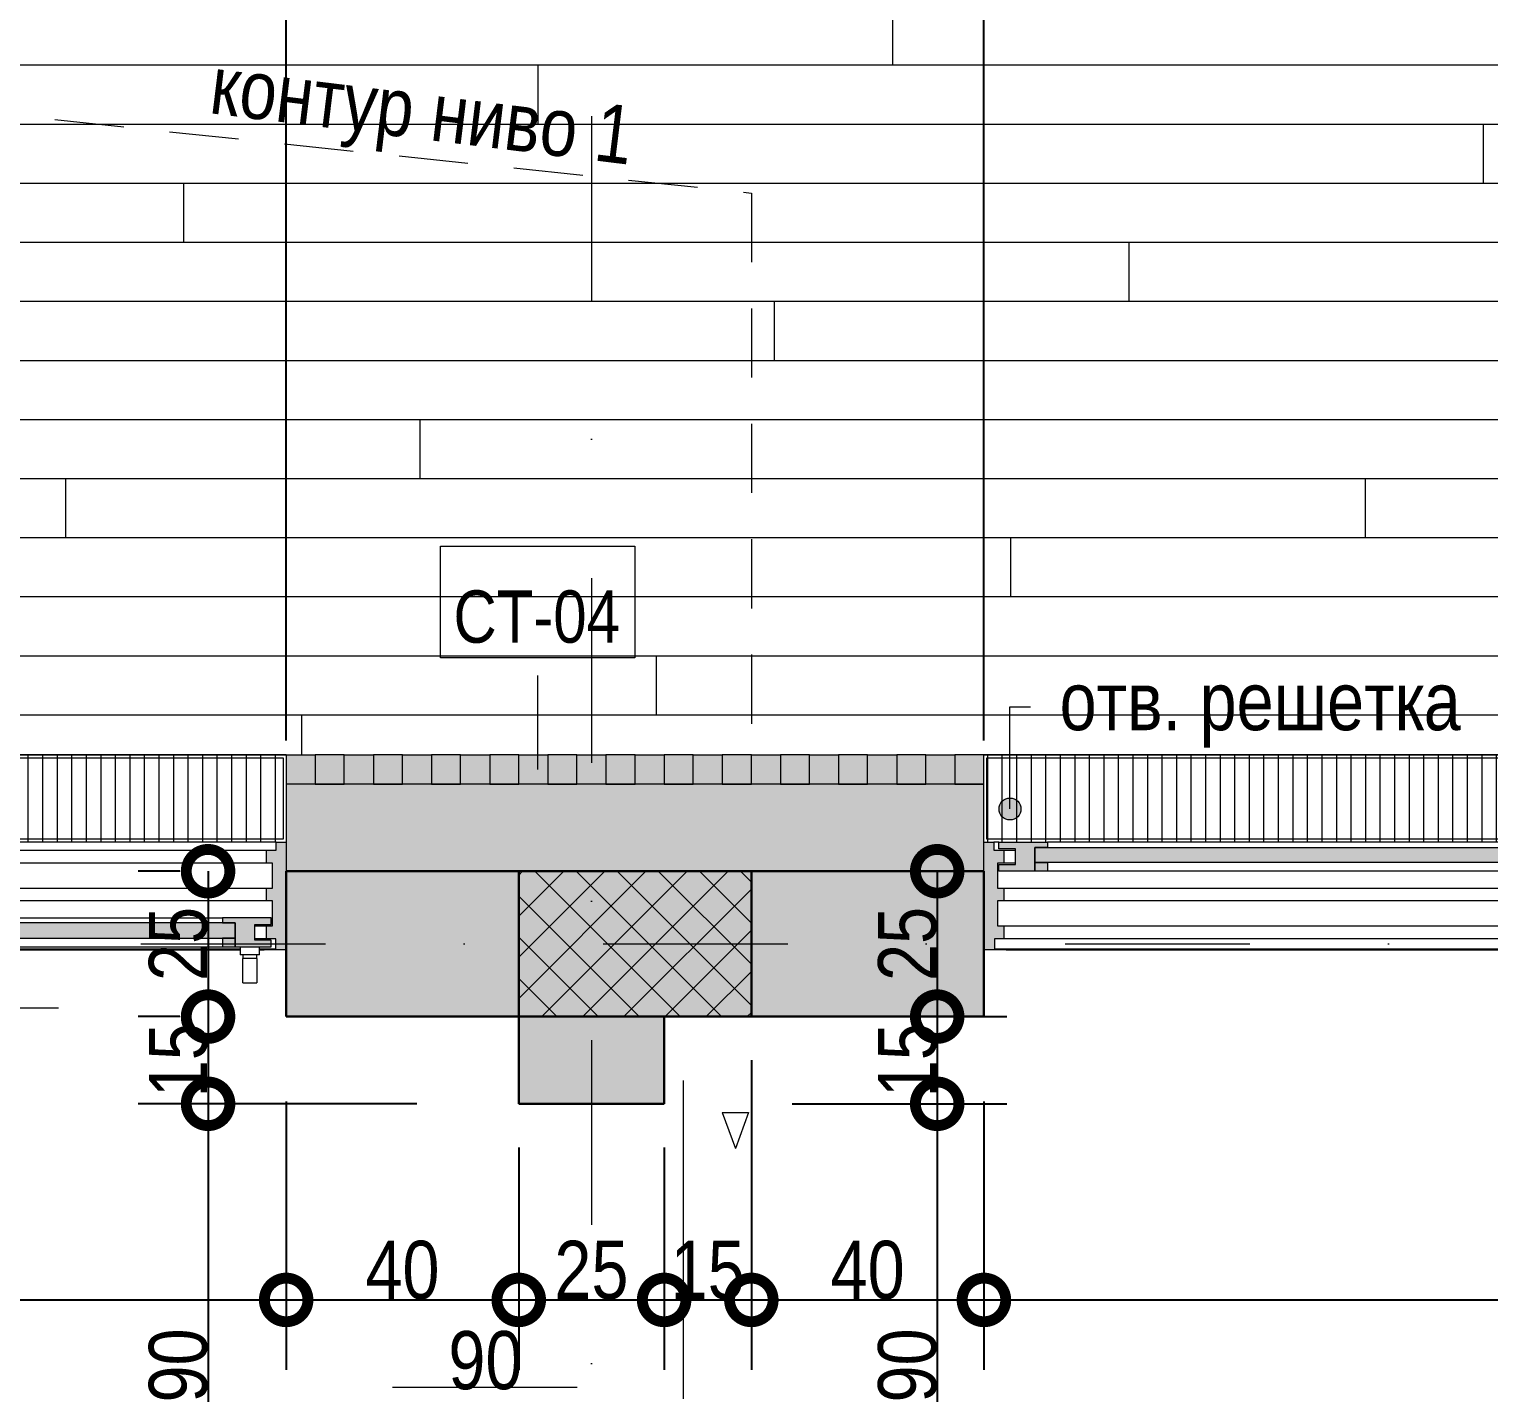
# Model space of a CAD drawing. Header units: centimetres. Extents: x 0 to 25250, y 0 to 2250.
# Drawn here: x 1449.8 to 1700.8, y 1359.7 to 1593.7 of the extents above; entities that cross this region are included whole.
import ezdxf

# ---------------------------------------------------------------- set-up
doc = ezdxf.new("R2010")
doc.units = ezdxf.units.CM
for name, pattern in [('17-View-1$0$Dash', [31.75, 15.875, -15.875]), ('17-View-1$0$Dash dot', [79.375, 31.75, -23.8125, 0, -23.8125]), ('17-View-1$0$Overhead', [19.84375, 11.90625, -7.9375])]:
    doc.linetypes.add(name, pattern=pattern)
for name, color, linetype, lineweight in [('A-ANNO-DIMS', 7, 'Continuous', 9), ('A-ANNO-NOTE', 7, 'Continuous', 9), ('A-DOOR', 7, 'Continuous', 9), ('A-DOOR-OPNG', 7, 'Continuous', 15), ('A-FLOR', 7, 'Continuous', 9), ('A-FLOR-OVHD', 7, '17-View-1$0$Overhead', 9), ('A-FLOR-PATT', 7, 'Continuous', 9), ('A-GLAZ', 7, 'Continuous', 5), ('A-GLAZ-CWMG', 7, 'Continuous', 9), ('A-GLAZ-HDLN', 7, '17-View-1$0$Dash', 5), ('A-WALL', 7, 'Continuous', 9), ('A-WALL-IDEN', 7, 'Continuous', 9), ('A-WALL-PATT', 7, 'Continuous', 9), ('G-ANNO-TEXT', 7, 'Continuous', 9), ('P-PIPE', 7, 'Continuous', 9), ('S-COLS', 7, 'Continuous', 9), ('S-GRID', 7, 'Continuous', 9)]:
    doc.layers.add(name, color=color, linetype=linetype, lineweight=lineweight)
doc.styles.add('17-View-1$0$Arial Narrow_1', font='ARIALN.TTF', dxfattribs={"height": 10})
doc.styles.add('17-View-1$0$Arial Narrow_3', font='ARIALN.TTF', dxfattribs={"height": 10})
doc.styles.add('17-View-1$0$Arial Narrow_5', font='ARIALN.TTF', dxfattribs={"height": 9})
doc.dimstyles.new('17-View-1$0$TEC_DIM', dxfattribs={"dimscale": 30.48, "dimtxt": 10.23431, "dimasz": 0.492126, "dimexe": 0.393701, "dimexo": 0.246063, "dimgap": 0, "dimtad": 1, "dimdec": 0, "dimzin": 0, "dimdsep": 46, "dimtxsty": '17-View-1$0$Arial Narrow_3', "dimblk1": '17-View-1$0$_DotSmall', "dimblk2": '17-View-1$0$_DotSmall', "dimsah": 1, "dimcen": 0.09, "dimazin": 0, "dimtfac": 1, "dimtdec": 4, "dimtix": 1, "dimtmove": 0, "dimatfit": 3, "dimfxl": 1, "dimtvp": 1, "dimtolj": 1, "dimtzin": 0, "dimarcsym": 2})

# ---------------------------------------------------------------- blocks, each defined once
blk = doc.blocks.new('TU SF 1 - Schiebetüre Aufgesetzt - ML - 885 x 2135-2435081-НИВО 0')
at = {"layer": 'A-DOOR-OPNG'}
for p, q in [((-43.5, 27.01), (-37.32, 24.76)), ((-43.5, 22.51), (-43.5, 27.01)), ((-43.5, 22.51), (-37.32, 24.76)), ((-49, 15.76), (49, 15.76))]:
    blk.add_line(p, q, dxfattribs=at)
blk = doc.blocks.new('SLIDING - TRIPLE - SL_SL_SL - 300x252-2510870-НИВО 0')
at = {"layer": 'A-GLAZ', "true_color": 0xc0c0c0}
h = blk.add_hatch(color=9, dxfattribs=at)
h.paths.add_polyline_path([(-146.2, 8.5), (-150, 8.5), (-150, -10), (-148.3, -10), (-148.3, -8.6), (-146.6, -8.6), (-146.6, -6.4), (-147.65, -6.4), (-147.65, -2.1), (-146.6, -2.1), (-146.6, 0.1), (-147.65, 0.1), (-147.65, 4.4), (-146.6, 4.4), (-146.6, 6.6), (-148.2, 6.6), (-148.2, 8.34), (-146.2, 8.34)])
h.paths.add_polyline_path([(150, 8.5), (146.2, 8.5), (146.2, 8.34), (148.2, 8.34), (148.2, 6.6), (146.6, 6.6), (146.6, 4.4), (147.65, 4.4), (147.65, 0.1), (146.6, 0.1), (146.6, -2.1), (147.65, -2.1), (147.65, -6.4), (146.6, -6.4), (146.6, -8.6), (148.3, -8.6), (148.3, -10), (150, -10), (150, -5)])
h = blk.add_hatch(color=9, dxfattribs=at)
h.paths.add_polyline_path([(147.45, -5), (141.25, -5), (141.25, -9.1), (139.05, -9.1), (139.05, -10), (147.45, -10), (147.45, -8.86), (144.6, -8.86), (144.6, -6.14), (147.45, -6.14)])
h.paths.add_polyline_path([(50.42, -5), (44.22, -5), (44.22, -6.14), (47.07, -6.14), (47.07, -8.86), (44.22, -8.86), (44.22, -10), (52.62, -10), (52.62, -9.1), (50.42, -9.1), (50.42, -6.92)])
h = blk.add_hatch(color=9, dxfattribs=at)
h.paths.add_polyline_path([(139.05, -5), (139.05, -6.5), (141.25, -6.5), (141.25, -5)])
h.paths.add_polyline_path([(52.62, -5), (50.42, -5), (50.42, -6.5), (52.62, -6.5)])
blk.add_hatch(color=9, dxfattribs=at).paths.add_polyline_path([(138.05, -6.5), (50.42, -6.5), (50.42, -9.1), (141.25, -9.1), (141.25, -6.5)])
at = {"layer": 'A-GLAZ'}
for p, q in [((146.2, 8.5), (-142.08, 8.5)), ((146.2, 8.34), (-142.08, 8.34)), ((146.2, 8.5), (150, 8.5)), ((146.2, 8.34), (146.2, 8.5)), ((148.2, 8.34), (146.2, 8.34)), ((148.2, 6.6), (148.2, 8.34)), ((-43.19, 6.6), (146.6, 6.6)), ((146.6, 6.6), (148.2, 6.6)), ((146.6, 4.4), (146.6, 6.6)), ((146.6, 4.4), (-43.19, 4.4)), ((147.65, 4.4), (146.6, 4.4)), ((147.65, 0.1), (147.65, 4.4)), ((52.65, 0.1), (146.6, 0.1)), ((146.6, 0.1), (147.65, 0.1)), ((146.6, -2.1), (146.6, 0.1)), ((146.6, -2.1), (52.65, -2.1)), ((147.65, -2.1), (146.6, -2.1)), ((147.65, -6.4), (147.65, -2.1)), ((52.62, -5), (139.05, -5)), ((139.05, -5), (141.25, -5)), ((139.05, -6.5), (139.05, -5)), ((141.25, -5), (141.25, -6.5)), ((141.25, -5), (147.45, -5)), ((141.25, -9.1), (141.25, -5)), ((147.45, -5), (147.45, -6.14)), ((50.42, -6.5), (141.25, -6.5)), ((141.25, -6.5), (139.05, -6.5)), ((141.25, -6.5), (141.25, -9.1)), ((144.6, -6.14), (144.6, -8.86)), ((147.45, -6.14), (144.6, -6.14)), ((144.6, -6.4), (146.6, -6.4)), ((146.6, -6.4), (147.65, -6.4)), ((146.6, -8.6), (146.6, -6.4)), ((141.25, -9.1), (50.42, -9.1)), ((52.62, -10), (139.05, -10)), ((139.05, -9.1), (141.25, -9.1)), ((139.05, -10), (139.05, -9.1)), ((147.45, -10), (139.05, -10)), ((146.6, -8.6), (144.6, -8.6)), ((144.6, -8.86), (147.45, -8.86)), ((148.3, -8.6), (146.6, -8.6)), ((147.45, -8.86), (147.45, -10)), ((147.45, -10), (148.3, -10)), ((148.3, -10), (148.3, -8.6)), ((150, -10), (148.3, -10))]:
    blk.add_line(p, q, dxfattribs=at)
blk = doc.blocks.new('SLIDING - TRIPLE - SL_SL_SL - 330x252-2510809-НИВО 0')
at = {"layer": 'A-GLAZ', "true_color": 0xc0c0c0}
h = blk.add_hatch(color=9, dxfattribs=at)
h.paths.add_polyline_path([(-161.2, 8.5), (-165, 8.5), (-165, -10), (-163.3, -10), (-163.3, -8.6), (-161.6, -8.6), (-161.6, -6.4), (-162.65, -6.4), (-162.65, -2.1), (-161.6, -2.1), (-161.6, 0.1), (-162.65, 0.1), (-162.65, 4.4), (-161.6, 4.4), (-161.6, 6.6), (-163.2, 6.6), (-163.2, 8.34), (-161.2, 8.34)])
h.paths.add_polyline_path([(161.2, 8.5), (161.2, 8.34), (163.2, 8.34), (163.2, 6.6), (161.6, 6.6), (161.6, 4.4), (162.65, 4.4), (162.65, 0.1), (161.6, 0.1), (161.6, -2.1), (162.65, -2.1), (162.65, -6.4), (161.6, -6.4), (161.6, -8.6), (163.3, -8.6), (163.3, -10), (165, -10), (165, 8.5), (162.32, 8.5)])
h = blk.add_hatch(color=9, dxfattribs=at)
h.paths.add_polyline_path([(-162.45, 8), (-162.45, 6.86), (-159.6, 6.86), (-159.6, 4.14), (-162.45, 4.14), (-162.45, 3), (-154.05, 3), (-154.05, 3.9), (-156.25, 3.9), (-156.25, 8), (-157.53, 8)])
h.paths.add_polyline_path([(-55.42, 8), (-55.42, 3.9), (-57.62, 3.9), (-57.62, 3), (-49.22, 3), (-49.22, 4.14), (-52.07, 4.14), (-52.07, 6.86), (-49.22, 6.86), (-49.22, 8)])
h = blk.add_hatch(color=9, dxfattribs=at)
h.paths.add_polyline_path([(-154.05, 8), (-156.25, 8), (-156.25, 6.5), (-154.05, 6.5), (-154.05, 7.24)])
h.paths.add_polyline_path([(-57.62, 8), (-57.62, 6.5), (-55.42, 6.5), (-55.42, 8)])
blk.add_hatch(color=9, dxfattribs=at).paths.add_polyline_path([(-156.25, 6.5), (-156.25, 3.9), (-55.42, 3.9), (-55.42, 6.5), (-149.33, 6.5)])
at = {"layer": 'A-GLAZ'}
for p, q in [((-157.55, 14.2), (-159.95, 14.2)), ((-159.95, 14.14), (-159.95, 14.2)), ((-159.95, 13.06), (-159.95, 14.14)), ((-159.95, 12.92), (-159.95, 13.06)), ((-159.95, 10.2), (-159.95, 12.92)), ((-157.55, 14.2), (-157.55, 14.14)), ((-157.55, 14.14), (-157.55, 13.06)), ((-157.55, 13.06), (-157.55, 12.92)), ((-157.55, 12.92), (-157.55, 10.2)), ((-159.95, 10), (-159.95, 10.2)), ((-157.55, 10.2), (-157.55, 10)), ((-165, 8.5), (-161.2, 8.5)), ((-163.2, 8.34), (-163.2, 6.6)), ((-161.2, 8.34), (-163.2, 8.34)), ((-162.45, 8), (-162.45, 6.86)), ((-156.25, 8), (-162.45, 8)), ((-160.43, 8.5), (-161.2, 8.5)), ((-161.2, 8.5), (-161.2, 8.34)), ((-160.43, 8.34), (-161.2, 8.34)), ((-160.43, 9.4), (-160.43, 8)), ((-160.43, 9.4), (-157.08, 9.4)), ((-159.95, 10.01), (-159.95, 9.4)), ((-159.95, 10), (-157.55, 10)), ((-157.55, 9.4), (-157.55, 10.01)), ((-157.08, 8), (-157.08, 9.4)), ((161.2, 8.5), (-157.08, 8.5)), ((161.2, 8.34), (-157.08, 8.34)), ((-156.25, 8), (-156.25, 6.5)), ((-154.05, 8), (-156.25, 8)), ((-156.25, 3.9), (-156.25, 8)), ((-57.62, 8), (-154.05, 8)), ((-154.05, 6.5), (-154.05, 8)), ((-163.2, 6.6), (-161.6, 6.6)), ((-162.45, 6.86), (-159.6, 6.86)), ((-161.6, 6.6), (-159.6, 6.6)), ((-161.6, 6.6), (-161.6, 4.4)), ((-159.6, 6.86), (-159.6, 4.14)), ((-55.42, 6.5), (-156.25, 6.5)), ((-156.25, 6.5), (-156.25, 3.9)), ((-156.25, 6.5), (-154.05, 6.5)), ((-162.65, 4.4), (-162.65, 0.1)), ((-161.6, 4.4), (-162.65, 4.4)), ((-159.6, 4.14), (-162.45, 4.14)), ((-162.45, 4.14), (-162.45, 3)), ((-162.45, 3), (-154.05, 3)), ((-159.6, 4.4), (-161.6, 4.4)), ((-156.25, 3.9), (-55.42, 3.9)), ((-154.05, 3.9), (-156.25, 3.9)), ((-154.05, 3), (-154.05, 3.9)), ((-57.62, 3), (-154.05, 3)), ((-162.65, 0.1), (-161.6, 0.1)), ((-161.6, 0.1), (-57.65, 0.1)), ((-161.6, 0.1), (-161.6, -2.1)), ((-162.65, -2.1), (-162.65, -6.4)), ((-161.6, -2.1), (-162.65, -2.1)), ((-57.65, -2.1), (-161.6, -2.1)), ((-162.65, -6.4), (-161.6, -6.4)), ((-161.6, -6.4), (48.19, -6.4)), ((-161.6, -6.4), (-161.6, -8.6)), ((-163.3, -10), (-165, -10)), ((-163.3, -8.6), (-163.3, -10)), ((-161.6, -8.6), (-163.3, -8.6)), ((-163.3, -10), (48.19, -10)), ((48.19, -8.6), (-161.6, -8.6))]:
    blk.add_line(p, q, dxfattribs=at)
at = {"layer": 'A-GLAZ-HDLN'}
blk.add_line((-85.83, 18.5), (-125.83, 18.5), dxfattribs=at)
blk = doc.blocks.new('Rectangular Mullion - TEC_LAMEL-2326487-НИВО 0')
at = {"layer": 'A-GLAZ-CWMG', "true_color": 0xbfb3a4}
blk.add_hatch(color=253, dxfattribs=at).paths.add_polyline_path([(2.5, -2.5), (-2.5, -2.5), (-2.5, 2.5), (2.5, 2.5)])
at = {"layer": 'A-GLAZ-CWMG', "lineweight": 15}
for p, q in [((-2.5, 2.5), (2.5, 2.5)), ((-2.5, -2.5), (-2.5, 2.5)), ((2.5, 2.5), (2.5, -2.5)), ((2.5, -2.5), (-2.5, -2.5))]:
    blk.add_line(p, q, dxfattribs=at)
blk = doc.blocks.new('Entwässerungsrinne Fahrweg - 330-2441895-НИВО 0')
at = {"layer": 'P-PIPE'}
h = blk.add_hatch(dxfattribs=at)
h.set_pattern_fill('FP1_9', color=256, style=0, pattern_type=2)
h.set_pattern_definition([(90, (-1007462.871, 860594.084), (-2.5, 2e-16), [])])
h.paths.add_polyline_path([(163.3, -7.5), (165, -7.5), (165, 7.5), (-164.95, 7.5), (-164.95, -7.5), (162.65, -7.5)])
for p, q in [((165, 7.5), (-164.95, 7.5)), ((-164.95, 7.5), (165, 7.5)), ((-164.5, 7), (164.5, 7)), ((164.5, 7), (164.5, -7)), ((164.5, -7), (-164.5, -7))]:
    blk.add_line(p, q, dxfattribs=at)
blk = doc.blocks.new('Entwässerungsrinne Fahrweg - 300-2441666-НИВО 0')
at = {"layer": 'P-PIPE'}
h = blk.add_hatch(dxfattribs=at)
h.set_pattern_fill('FP1_10', color=256, style=0, pattern_type=2)
h.set_pattern_definition([(90, (-1007897.871, 860594.084), (-2.5, 2e-16), [])])
h.paths.add_polyline_path([(148.3, -7.5), (150, -7.5), (150, 7.5), (-150, 7.5), (-150, -7.5), (147.65, -7.5)])
for p, q in [((150, 7.5), (-150, 7.5)), ((-150, 7.5), (150, 7.5)), ((-149.5, 7), (149.5, 7)), ((-149.5, -7), (-149.5, 7)), ((149.5, -7), (-149.5, -7))]:
    blk.add_line(p, q, dxfattribs=at)
blk = doc.blocks.new('Family1 - Family1-2435591-НИВО 0')
at = {"layer": 'A-ANNO-NOTE'}
blk.add_line((-0.3054, 0), (0.3294, 0), dxfattribs=at)
blk = doc.blocks.new('17-View-1$0$_DotSmall')
at = {"color": 0, "linetype": 'ByBlock', "const_width": 0.5}
blk.add_lwpolyline([(-0.0625, 0, 1), (0.0625, 0, 1)], format="xyb", close=True, dxfattribs=at)
blk = doc.blocks.new('*D2401')
at = {"layer": 'A-ANNO-DIMS', "color": 0, "lineweight": -2, "transparency": 16777216}
for p, q in [((923.97, 1506.4), (923.97, 1887.48)), ((1933.97, 1654.65), (1933.97, 1887.48)), ((923.97, 1875.48), (1933.97, 1875.48))]:
    blk.add_line(p, q, dxfattribs=at)
at = {"layer": 'A-ANNO-DIMS', "color": 0, "lineweight": -2, "transparency": 16777216, "xscale": 15, "yscale": 15, "zscale": 15, "rotation": 180}
blk.add_blockref('17-View-1$0$_DotSmall', (923.97, 1875.48), dxfattribs=at)
at = {"layer": 'A-ANNO-DIMS', "color": 0, "lineweight": -2, "transparency": 16777216, "xscale": 15, "yscale": 15, "zscale": 15}
blk.add_blockref('17-View-1$0$_DotSmall', (1933.97, 1875.48), dxfattribs=at)
at = {"layer": 'A-ANNO-DIMS', "color": 0, "transparency": 16777216, "insert": (1428.97, 1880.58), "char_height": 10, "width": 30.4105, "attachment_point": 5, "style": '17-View-1$0$Arial Narrow_3'}
blk.add_mtext('\\A1;1010', dxfattribs=at)
blk = doc.blocks.new('*D2409')
at = {"layer": 'A-ANNO-DIMS', "color": 0, "lineweight": -2, "transparency": 16777216}
for p, q in [((1163.97, 1471.4), (1163.97, 1857.72)), ((1493.97, 1471.4), (1493.97, 1857.72)), ((1163.97, 1845.72), (1493.97, 1845.72))]:
    blk.add_line(p, q, dxfattribs=at)
at = {"layer": 'A-ANNO-DIMS', "color": 0, "lineweight": -2, "transparency": 16777216, "xscale": 15, "yscale": 15, "zscale": 15, "rotation": 180}
blk.add_blockref('17-View-1$0$_DotSmall', (1163.97, 1845.72), dxfattribs=at)
at = {"layer": 'A-ANNO-DIMS', "color": 0, "lineweight": -2, "transparency": 16777216, "xscale": 15, "yscale": 15, "zscale": 15}
blk.add_blockref('17-View-1$0$_DotSmall', (1493.97, 1845.72), dxfattribs=at)
at = {"layer": 'A-ANNO-DIMS', "color": 0, "transparency": 16777216, "insert": (1328.97, 1850.83), "char_height": 10, "width": 22.8079, "attachment_point": 5, "style": '17-View-1$0$Arial Narrow_3'}
blk.add_mtext('\\A1;330', dxfattribs=at)
blk = doc.blocks.new('*D2410')
at = {"layer": 'A-ANNO-DIMS', "color": 0, "lineweight": -2, "transparency": 16777216}
for p, q in [((1493.97, 1471.4), (1493.97, 1857.72)), ((1613.97, 1471.4), (1613.97, 1857.72)), ((1493.97, 1845.72), (1613.97, 1845.72))]:
    blk.add_line(p, q, dxfattribs=at)
at = {"layer": 'A-ANNO-DIMS', "color": 0, "lineweight": -2, "transparency": 16777216, "xscale": 15, "yscale": 15, "zscale": 15, "rotation": 180}
blk.add_blockref('17-View-1$0$_DotSmall', (1493.97, 1845.72), dxfattribs=at)
at = {"layer": 'A-ANNO-DIMS', "color": 0, "lineweight": -2, "transparency": 16777216, "xscale": 15, "yscale": 15, "zscale": 15}
blk.add_blockref('17-View-1$0$_DotSmall', (1613.97, 1845.72), dxfattribs=at)
at = {"layer": 'A-ANNO-DIMS', "color": 0, "transparency": 16777216, "insert": (1553.97, 1850.83), "char_height": 10, "width": 22.8079, "attachment_point": 5, "style": '17-View-1$0$Arial Narrow_3'}
blk.add_mtext('\\A1;120', dxfattribs=at)
blk = doc.blocks.new('*D2411')
at = {"layer": 'A-ANNO-DIMS', "color": 0, "lineweight": -2, "transparency": 16777216}
for p, q in [((1613.97, 1471.4), (1613.97, 1857.72)), ((1913.97, 1471.4), (1913.97, 1857.72)), ((1613.97, 1845.72), (1913.97, 1845.72))]:
    blk.add_line(p, q, dxfattribs=at)
at = {"layer": 'A-ANNO-DIMS', "color": 0, "lineweight": -2, "transparency": 16777216, "xscale": 15, "yscale": 15, "zscale": 15, "rotation": 180}
blk.add_blockref('17-View-1$0$_DotSmall', (1613.97, 1845.72), dxfattribs=at)
at = {"layer": 'A-ANNO-DIMS', "color": 0, "lineweight": -2, "transparency": 16777216, "xscale": 15, "yscale": 15, "zscale": 15}
blk.add_blockref('17-View-1$0$_DotSmall', (1913.97, 1845.72), dxfattribs=at)
at = {"layer": 'A-ANNO-DIMS', "color": 0, "transparency": 16777216, "insert": (1763.97, 1850.83), "char_height": 10, "width": 22.8079, "attachment_point": 5, "style": '17-View-1$0$Arial Narrow_3'}
blk.add_mtext('\\A1;300', dxfattribs=at)
blk = doc.blocks.new('*D2498')
at = {"layer": 'A-ANNO-DIMS', "color": 0, "lineweight": -2, "transparency": 16777216}
for p, q in [((1601.09, 1448.9), (1593.93, 1448.9)), ((1605.93, 1448.9), (1605.93, 1423.9)), ((1581.47, 1423.9), (1617.93, 1423.9))]:
    blk.add_line(p, q, dxfattribs=at)
at = {"layer": 'A-ANNO-DIMS', "color": 0, "lineweight": -2, "transparency": 16777216, "xscale": 15, "yscale": 15, "zscale": 15}
for p, rotation in [((1605.93, 1448.9), 90), ((1605.93, 1423.9), 270)]:
    blk.add_blockref('17-View-1$0$_DotSmall', p, dxfattribs=dict(at, rotation=rotation))
at = {"layer": 'A-ANNO-DIMS', "color": 0, "transparency": 16777216, "insert": (1600.83, 1436.4), "char_height": 10, "width": 15.2053, "attachment_point": 5, "rotation": 90, "style": '17-View-1$0$Arial Narrow_3'}
blk.add_mtext('\\A1;25', dxfattribs=at)
blk = doc.blocks.new('*D2499')
at = {"layer": 'A-ANNO-DIMS', "color": 0, "lineweight": -2, "transparency": 16777216}
for p, q in [((1581.47, 1423.9), (1617.93, 1423.9)), ((1605.93, 1423.9), (1605.93, 1408.9)), ((1580.97, 1408.9), (1617.93, 1408.9))]:
    blk.add_line(p, q, dxfattribs=at)
at = {"layer": 'A-ANNO-DIMS', "color": 0, "lineweight": -2, "transparency": 16777216, "xscale": 15, "yscale": 15, "zscale": 15}
for p, rotation in [((1605.93, 1423.9), 90), ((1605.93, 1408.9), 270)]:
    blk.add_blockref('17-View-1$0$_DotSmall', p, dxfattribs=dict(at, rotation=rotation))
at = {"layer": 'A-ANNO-DIMS', "color": 0, "transparency": 16777216, "insert": (1600.83, 1416.4), "char_height": 10, "width": 15.2053, "attachment_point": 5, "rotation": 90, "style": '17-View-1$0$Arial Narrow_3'}
blk.add_mtext('\\A1;15', dxfattribs=at)
blk = doc.blocks.new('*D2500')
at = {"layer": 'A-ANNO-DIMS', "color": 0, "lineweight": -2, "transparency": 16777216}
for p, q in [((1580.97, 1408.9), (1617.93, 1408.9)), ((1605.93, 1408.9), (1605.93, 1318.9)), ((1580.97, 1318.9), (1617.93, 1318.9))]:
    blk.add_line(p, q, dxfattribs=at)
at = {"layer": 'A-ANNO-DIMS', "color": 0, "lineweight": -2, "transparency": 16777216, "xscale": 15, "yscale": 15, "zscale": 15}
for p, rotation in [((1605.93, 1408.9), 90), ((1605.93, 1318.9), 270)]:
    blk.add_blockref('17-View-1$0$_DotSmall', p, dxfattribs=dict(at, rotation=rotation))
at = {"layer": 'A-ANNO-DIMS', "color": 0, "transparency": 16777216, "insert": (1600.83, 1363.9), "char_height": 10, "width": 15.2053, "attachment_point": 5, "rotation": 90, "style": '17-View-1$0$Arial Narrow_3'}
blk.add_mtext('\\A1;90', dxfattribs=at)
blk = doc.blocks.new('*D2518')
at = {"layer": 'A-ANNO-DIMS', "color": 0, "lineweight": -2, "transparency": 16777216}
for p, q in [((1163.97, 1409.28), (1163.97, 1363.17)), ((1493.97, 1409.28), (1493.97, 1363.17)), ((1163.97, 1375.17), (1493.97, 1375.17))]:
    blk.add_line(p, q, dxfattribs=at)
at = {"layer": 'A-ANNO-DIMS', "color": 0, "lineweight": -2, "transparency": 16777216, "xscale": 15, "yscale": 15, "zscale": 15, "rotation": 180}
blk.add_blockref('17-View-1$0$_DotSmall', (1163.97, 1375.17), dxfattribs=at)
at = {"layer": 'A-ANNO-DIMS', "color": 0, "lineweight": -2, "transparency": 16777216, "xscale": 15, "yscale": 15, "zscale": 15}
blk.add_blockref('17-View-1$0$_DotSmall', (1493.97, 1375.17), dxfattribs=at)
at = {"layer": 'A-ANNO-DIMS', "color": 0, "transparency": 16777216, "insert": (1328.97, 1380.27), "char_height": 10, "width": 22.8079, "attachment_point": 5, "style": '17-View-1$0$Arial Narrow_3'}
blk.add_mtext('\\A1;330', dxfattribs=at)
blk = doc.blocks.new('*D2519')
at = {"layer": 'A-ANNO-DIMS', "color": 0, "lineweight": -2, "transparency": 16777216}
for p, q in [((1493.97, 1409.28), (1493.97, 1363.17)), ((1533.97, 1401.4), (1533.97, 1363.17)), ((1493.97, 1375.17), (1533.97, 1375.17))]:
    blk.add_line(p, q, dxfattribs=at)
at = {"layer": 'A-ANNO-DIMS', "color": 0, "lineweight": -2, "transparency": 16777216, "xscale": 15, "yscale": 15, "zscale": 15, "rotation": 180}
blk.add_blockref('17-View-1$0$_DotSmall', (1493.97, 1375.17), dxfattribs=at)
at = {"layer": 'A-ANNO-DIMS', "color": 0, "lineweight": -2, "transparency": 16777216, "xscale": 15, "yscale": 15, "zscale": 15}
blk.add_blockref('17-View-1$0$_DotSmall', (1533.97, 1375.17), dxfattribs=at)
at = {"layer": 'A-ANNO-DIMS', "color": 0, "transparency": 16777216, "insert": (1513.97, 1380.27), "char_height": 10, "width": 15.2053, "attachment_point": 5, "style": '17-View-1$0$Arial Narrow_3'}
blk.add_mtext('\\A1;40', dxfattribs=at)
blk = doc.blocks.new('*D2520')
at = {"layer": 'A-ANNO-DIMS', "color": 0, "lineweight": -2, "transparency": 16777216}
for p, q in [((1533.97, 1401.4), (1533.97, 1363.17)), ((1558.97, 1401.4), (1558.97, 1363.17)), ((1533.97, 1375.17), (1558.97, 1375.17))]:
    blk.add_line(p, q, dxfattribs=at)
at = {"layer": 'A-ANNO-DIMS', "color": 0, "lineweight": -2, "transparency": 16777216, "xscale": 15, "yscale": 15, "zscale": 15, "rotation": 180}
blk.add_blockref('17-View-1$0$_DotSmall', (1533.97, 1375.17), dxfattribs=at)
at = {"layer": 'A-ANNO-DIMS', "color": 0, "lineweight": -2, "transparency": 16777216, "xscale": 15, "yscale": 15, "zscale": 15}
blk.add_blockref('17-View-1$0$_DotSmall', (1558.97, 1375.17), dxfattribs=at)
at = {"layer": 'A-ANNO-DIMS', "color": 0, "transparency": 16777216, "insert": (1546.47, 1380.27), "char_height": 10, "width": 15.2053, "attachment_point": 5, "style": '17-View-1$0$Arial Narrow_3'}
blk.add_mtext('\\A1;25', dxfattribs=at)
blk = doc.blocks.new('*D2521')
at = {"layer": 'A-ANNO-DIMS', "color": 0, "lineweight": -2, "transparency": 16777216}
for p, q in [((1573.97, 1416.4), (1573.97, 1363.17)), ((1558.97, 1401.4), (1558.97, 1363.17)), ((1558.97, 1375.17), (1573.97, 1375.17))]:
    blk.add_line(p, q, dxfattribs=at)
at = {"layer": 'A-ANNO-DIMS', "color": 0, "lineweight": -2, "transparency": 16777216, "xscale": 15, "yscale": 15, "zscale": 15, "rotation": 180}
blk.add_blockref('17-View-1$0$_DotSmall', (1558.97, 1375.17), dxfattribs=at)
at = {"layer": 'A-ANNO-DIMS', "color": 0, "lineweight": -2, "transparency": 16777216, "xscale": 15, "yscale": 15, "zscale": 15}
blk.add_blockref('17-View-1$0$_DotSmall', (1573.97, 1375.17), dxfattribs=at)
at = {"layer": 'A-ANNO-DIMS', "color": 0, "transparency": 16777216, "insert": (1566.47, 1380.27), "char_height": 10, "width": 15.2053, "attachment_point": 5, "style": '17-View-1$0$Arial Narrow_3'}
blk.add_mtext('\\A1;15', dxfattribs=at)
blk = doc.blocks.new('*D2522')
at = {"layer": 'A-ANNO-DIMS', "color": 0, "lineweight": -2, "transparency": 16777216}
for p, q in [((1573.97, 1416.4), (1573.97, 1363.17)), ((1613.97, 1409.28), (1613.97, 1363.17)), ((1573.97, 1375.17), (1613.97, 1375.17))]:
    blk.add_line(p, q, dxfattribs=at)
at = {"layer": 'A-ANNO-DIMS', "color": 0, "lineweight": -2, "transparency": 16777216, "xscale": 15, "yscale": 15, "zscale": 15, "rotation": 180}
blk.add_blockref('17-View-1$0$_DotSmall', (1573.97, 1375.17), dxfattribs=at)
at = {"layer": 'A-ANNO-DIMS', "color": 0, "lineweight": -2, "transparency": 16777216, "xscale": 15, "yscale": 15, "zscale": 15}
blk.add_blockref('17-View-1$0$_DotSmall', (1613.97, 1375.17), dxfattribs=at)
at = {"layer": 'A-ANNO-DIMS', "color": 0, "transparency": 16777216, "insert": (1593.97, 1380.27), "char_height": 10, "width": 15.2053, "attachment_point": 5, "style": '17-View-1$0$Arial Narrow_3'}
blk.add_mtext('\\A1;40', dxfattribs=at)
blk = doc.blocks.new('*D2523')
at = {"layer": 'A-ANNO-DIMS', "color": 0, "lineweight": -2, "transparency": 16777216}
for p, q in [((1613.97, 1409.28), (1613.97, 1363.17)), ((1913.97, 1409.28), (1913.97, 1363.17)), ((1613.97, 1375.17), (1913.97, 1375.17))]:
    blk.add_line(p, q, dxfattribs=at)
at = {"layer": 'A-ANNO-DIMS', "color": 0, "lineweight": -2, "transparency": 16777216, "xscale": 15, "yscale": 15, "zscale": 15, "rotation": 180}
blk.add_blockref('17-View-1$0$_DotSmall', (1613.97, 1375.17), dxfattribs=at)
at = {"layer": 'A-ANNO-DIMS', "color": 0, "lineweight": -2, "transparency": 16777216, "xscale": 15, "yscale": 15, "zscale": 15}
blk.add_blockref('17-View-1$0$_DotSmall', (1913.97, 1375.17), dxfattribs=at)
at = {"layer": 'A-ANNO-DIMS', "color": 0, "transparency": 16777216, "insert": (1763.97, 1380.27), "char_height": 10, "width": 22.8079, "attachment_point": 5, "style": '17-View-1$0$Arial Narrow_3'}
blk.add_mtext('\\A1;300', dxfattribs=at)
blk = doc.blocks.new('*D2528')
at = {"layer": 'A-ANNO-DIMS', "color": 0, "lineweight": -2, "transparency": 16777216}
for p, q in [((1475.69, 1448.9), (1468.54, 1448.9)), ((1480.54, 1448.9), (1480.54, 1423.9)), ((1475.69, 1423.9), (1468.54, 1423.9))]:
    blk.add_line(p, q, dxfattribs=at)
at = {"layer": 'A-ANNO-DIMS', "color": 0, "lineweight": -2, "transparency": 16777216, "xscale": 15, "yscale": 15, "zscale": 15}
for p, rotation in [((1480.54, 1448.9), 90), ((1480.54, 1423.9), 270)]:
    blk.add_blockref('17-View-1$0$_DotSmall', p, dxfattribs=dict(at, rotation=rotation))
at = {"layer": 'A-ANNO-DIMS', "color": 0, "transparency": 16777216, "insert": (1475.43, 1436.4), "char_height": 10, "width": 15.2053, "attachment_point": 5, "rotation": 90, "style": '17-View-1$0$Arial Narrow_3'}
blk.add_mtext('\\A1;25', dxfattribs=at)
blk = doc.blocks.new('*D2529')
at = {"layer": 'A-ANNO-DIMS', "color": 0, "lineweight": -2, "transparency": 16777216}
for p, q in [((1475.69, 1423.9), (1468.54, 1423.9)), ((1480.54, 1423.9), (1480.54, 1408.9)), ((1516.47, 1408.9), (1468.54, 1408.9))]:
    blk.add_line(p, q, dxfattribs=at)
at = {"layer": 'A-ANNO-DIMS', "color": 0, "lineweight": -2, "transparency": 16777216, "xscale": 15, "yscale": 15, "zscale": 15}
for p, rotation in [((1480.54, 1423.9), 90), ((1480.54, 1408.9), 270)]:
    blk.add_blockref('17-View-1$0$_DotSmall', p, dxfattribs=dict(at, rotation=rotation))
at = {"layer": 'A-ANNO-DIMS', "color": 0, "transparency": 16777216, "insert": (1475.43, 1416.4), "char_height": 10, "width": 15.2053, "attachment_point": 5, "rotation": 90, "style": '17-View-1$0$Arial Narrow_3'}
blk.add_mtext('\\A1;15', dxfattribs=at)
blk = doc.blocks.new('*D2530')
at = {"layer": 'A-ANNO-DIMS', "color": 0, "lineweight": -2, "transparency": 16777216}
for p, q in [((1516.47, 1408.9), (1468.54, 1408.9)), ((1480.54, 1408.9), (1480.54, 1318.9)), ((1516.47, 1318.9), (1468.54, 1318.9))]:
    blk.add_line(p, q, dxfattribs=at)
at = {"layer": 'A-ANNO-DIMS', "color": 0, "lineweight": -2, "transparency": 16777216, "xscale": 15, "yscale": 15, "zscale": 15}
for p, rotation in [((1480.54, 1408.9), 90), ((1480.54, 1318.9), 270)]:
    blk.add_blockref('17-View-1$0$_DotSmall', p, dxfattribs=dict(at, rotation=rotation))
at = {"layer": 'A-ANNO-DIMS', "color": 0, "transparency": 16777216, "insert": (1475.43, 1363.9), "char_height": 10, "width": 15.2053, "attachment_point": 5, "rotation": 90, "style": '17-View-1$0$Arial Narrow_3'}
blk.add_mtext('\\A1;90', dxfattribs=at)

msp = doc.modelspace()

# ---------------------------------------------------------------- hatches: boundary and pattern name
at = {"layer": 'A-FLOR-PATT', "true_color": 0x787878}
h = msp.add_hatch(dxfattribs=at)
h.set_pattern_fill('FP1_1', color=8, style=0, pattern_type=2)
h.set_pattern_definition([(180, (643.172, 2481.624), (-1e-15, -10.16), []), (270, (643.17, 2481.624), (40.64, -40.64), [10.16, -142.24]), (270, (582.21, 2461.304), (40.64, -40.64), [10.16, -142.24])])
h.paths.add_polyline_path([(863.97, 1253.9), (863.97, 1498.9), (923.97, 1498.9), (923.97, 1463.9), (953.97, 1463.9), (953.97, 1468.9), (1998.97, 1468.9), (1998.97, 1602.4), (1988.97, 1602.4), (1988.97, 1607.4), (1983.97, 1607.4), (1983.97, 1602.4), (1978.97, 1602.4), (1978.97, 1607.4), (1973.97, 1607.4), (1973.97, 1602.4), (1968.97, 1602.4), (1968.97, 1607.4), (1963.97, 1607.4), (1963.97, 1602.4), (1958.97, 1602.4), (1958.97, 1607.4), (1953.97, 1607.4), (1953.97, 1602.4), (1948.97, 1602.4), (1948.97, 1607.4), (1943.97, 1607.4), (1943.97, 1602.4), (1938.97, 1602.4), (1938.97, 1612.15), (1933.97, 1612.15), (1933.97, 1617.15), (1938.97, 1617.15), (1938.97, 1622.15), (1933.97, 1622.15), (1933.97, 1627.15), (1938.97, 1627.15), (1938.97, 1632.15), (1933.97, 1632.15), (1933.97, 1637.15), (1938.97, 1637.15), (1938.97, 1642.15), (1933.97, 1642.15), (1933.97, 1647.15), (1938.97, 1647.15), (1938.97, 1654.41), (1934.62, 1652.87), (1932.95, 1657.59), (1998.97, 1680.96), (1998.97, 1738.9), (1598.97, 1738.9), (1598.97, 1818.9), (772.49, 1818.9), (772.49, 1649.52), (403.97, 1649.52), (403.97, 1498.9), (458.97, 1498.9), (458.97, 1488.9), (453.97, 1488.9), (453.97, 1483.9), (458.97, 1483.9), (458.97, 1478.9), (453.97, 1478.9), (453.97, 1473.9), (458.97, 1473.9), (458.97, 1468.9), (453.97, 1468.9), (453.97, 1463.9), (458.97, 1463.9), (458.97, 1458.9), (453.97, 1458.9), (453.97, 1453.9), (458.97, 1453.9), (458.97, 1448.9), (453.97, 1448.9), (453.97, 1443.9), (458.97, 1443.9), (458.97, 1438.9), (453.97, 1438.9), (453.97, 1433.9), (458.97, 1433.9), (458.97, 1428.9), (453.97, 1428.9), (453.97, 1423.9), (458.97, 1423.9), (458.97, 1418.9), (453.97, 1418.9), (453.97, 1413.9), (448.97, 1413.9), (448.97, 1408.9), (443.97, 1408.9), (443.97, 1413.9), (438.97, 1413.9), (438.97, 1408.9), (433.97, 1408.9), (433.97, 1413.9), (428.97, 1413.9), (428.97, 1408.9), (423.97, 1408.9), (423.97, 1413.9), (418.97, 1413.9), (418.97, 1408.9), (413.97, 1408.9), (413.97, 1413.9), (408.97, 1413.9), (408.97, 1408.9), (403.97, 1408.9), (403.97, 1253.9), (772.99, 1253.9)])
h.paths.add_polyline_path([(453.97, 1408.9), (453.97, 1413.9), (458.97, 1413.9), (458.97, 1408.9)])
h.paths.add_polyline_path([(1330.67, 1490.9), (1241.3, 1490.9), (1241.3, 1580.9), (1421.3, 1580.9), (1421.3, 1490.9), (1347.08, 1490.9)])
h.paths.add_polyline_path([(1248.26, 1597.4), (1178.26, 1597.4), (1178.26, 1687.4), (1248.26, 1687.4), (1248.26, 1607.4)])
h.paths.add_polyline_path([(1492.3, 1598.49), (1412.3, 1598.49), (1412.3, 1778.49), (1502.3, 1778.49), (1502.3, 1598.49), (1494.7, 1598.49)])
h.paths.add_polyline_path([(1299.38, 1630.4), (1299.38, 1750.4), (1369.38, 1750.4), (1369.38, 1630.4), (1339.77, 1630.4)])
h.paths.add_polyline_path([(861.9, 1683.37), (812.4, 1732.87), (876.04, 1796.51), (925.54, 1747.01), (868.93, 1690.41)])
h.paths.add_polyline_path([(1248.26, 1693.09), (1178.26, 1693.09), (1178.26, 1783.09), (1248.26, 1783.09), (1248.26, 1703.09)])
at = {"layer": 'A-WALL-PATT', "lineweight": 5, "true_color": 0xebebeb}
h = msp.add_hatch(color=7, dxfattribs=at)
h.paths.add_polyline_path([(1608.97, 1463.9), (1608.97, 1468.9), (1603.97, 1468.9), (1603.97, 1463.9)])
h.paths.add_polyline_path([(1588.97, 1463.9), (1588.97, 1468.9), (1583.97, 1468.9), (1583.97, 1463.9)])
h.paths.add_polyline_path([(1578.97, 1463.9), (1578.97, 1468.9), (1573.97, 1468.9), (1573.97, 1463.9)])
h.paths.add_polyline_path([(1598.97, 1463.9), (1598.97, 1468.9), (1593.97, 1468.9), (1593.97, 1463.9)])
h.paths.add_polyline_path([(1563.97, 1463.9), (1568.97, 1463.9), (1568.97, 1468.9), (1563.97, 1468.9)])
h.paths.add_polyline_path([(1548.97, 1463.9), (1548.97, 1468.9), (1543.97, 1468.9), (1543.97, 1463.9)])
h.paths.add_polyline_path([(1528.97, 1463.9), (1528.97, 1468.9), (1523.97, 1468.9), (1523.97, 1463.9)])
h.paths.add_polyline_path([(1553.97, 1463.9), (1558.97, 1463.9), (1558.97, 1468.9), (1553.97, 1468.9)])
h.paths.add_polyline_path([(1538.97, 1463.9), (1538.97, 1468.9), (1533.97, 1468.9), (1533.97, 1463.9)])
h.paths.add_polyline_path([(1508.97, 1463.9), (1508.97, 1468.9), (1503.97, 1468.9), (1503.97, 1463.9)])
h.paths.add_polyline_path([(1518.97, 1463.9), (1518.97, 1468.9), (1513.97, 1468.9), (1513.97, 1463.9)])
h.paths.add_polyline_path([(1494.7, 1463.9), (1498.97, 1463.9), (1498.97, 1468.9), (1493.97, 1468.9), (1493.97, 1463.9)])
at = {"layer": 'A-WALL-PATT', "true_color": 0xffff80}
h = msp.add_hatch(color=51, dxfattribs=at)
h.paths.add_polyline_path([(1494.7, 1448.9), (1613.97, 1448.9), (1613.97, 1463.9), (1493.97, 1463.9), (1493.97, 1448.9)])
h.paths.add_polyline_path([(1993.97, 1448.9), (1993.97, 1463.9), (1913.97, 1463.9), (1913.97, 1448.9), (1978.97, 1448.9)])
h.paths.add_polyline_path([(918.97, 1448.9), (953.97, 1448.9), (953.97, 1463.9), (918.97, 1463.9)])
h.paths.add_polyline_path([(1133.84, 1448.9), (1163.97, 1448.9), (1163.97, 1463.9), (1098.97, 1463.9), (1098.97, 1448.9), (1101.04, 1448.9)])
at = {"layer": 'A-WALL-PATT', "lineweight": 5, "true_color": 0x808080}
h = msp.add_hatch(color=8, dxfattribs=at)
h.paths.add_polyline_path([(1978.97, 1423.9), (1978.97, 1448.9), (1913.97, 1448.9), (1913.97, 1423.9), (1953.97, 1423.9)])
h.paths.add_polyline_path([(903.97, 1423.9), (953.97, 1423.9), (953.97, 1448.9), (903.97, 1448.9)])
h.paths.add_polyline_path([(1101.04, 1423.9), (1163.97, 1423.9), (1163.97, 1448.9), (1098.97, 1448.9), (1098.97, 1423.9)])
h.paths.add_polyline_path([(1593.11, 1423.9), (1613.97, 1423.9), (1613.97, 1448.9), (1493.97, 1448.9), (1493.97, 1423.9), (1560.31, 1423.9)])
at = {"layer": 'A-WALL-PATT', "true_color": 0x808080}
msp.add_hatch(color=8, dxfattribs=at).paths.add_polyline_path([(1533.97, 1408.9), (1558.97, 1408.9), (1558.97, 1423.9), (1533.97, 1423.9)])
at = {"layer": 'G-ANNO-TEXT'}
h = msp.add_hatch(color=256, dxfattribs=at)
edge = h.paths.add_edge_path()
edge.add_arc((1618.45, 1459.61), 1.88, 0, 360)
at = {"layer": 'S-COLS'}
h = msp.add_hatch(dxfattribs=at)
h.set_pattern_fill('FP1_5', color=256, style=0, pattern_type=2)
h.set_pattern_definition([(45, (-1006133.902, 862055.479), (-3.535533906, 3.535533906), []), (135, (-1006133.902, 862055.479), (-3.535533906, -3.535533906), [])])
h.paths.add_polyline_path([(1560.31, 1423.9), (1573.97, 1423.9), (1573.97, 1448.9), (1533.97, 1448.9), (1533.97, 1423.9)])

# ---------------------------------------------------------------- linework, layer by layer
at = {"layer": 'A-FLOR'}
for p, q in [((1164.02, 1468.9), (1493.97, 1468.9)), ((1613.97, 1468.9), (1913.97, 1468.9))]:
    msp.add_line(p, q, dxfattribs=at)
at = {"layer": 'A-FLOR-OVHD'}
for p, q in [((1098.97, 1615.59), (1573.97, 1565.55)), ((1573.97, 1565.55), (1573.97, 1468.55))]:
    msp.add_line(p, q, dxfattribs=at)
at = {"layer": 'A-WALL'}
for p, q in [((1493.97, 1468.9), (1493.97, 1448.9)), ((1493.97, 1468.9), (1498.97, 1468.9)), ((1503.97, 1468.9), (1508.97, 1468.9)), ((1513.97, 1468.9), (1518.97, 1468.9)), ((1523.97, 1468.9), (1528.97, 1468.9)), ((1533.97, 1468.9), (1538.97, 1468.9)), ((1543.97, 1468.9), (1548.97, 1468.9)), ((1553.97, 1468.9), (1558.97, 1468.9)), ((1563.97, 1468.9), (1568.97, 1468.9)), ((1573.97, 1468.9), (1578.97, 1468.9)), ((1583.97, 1468.9), (1588.97, 1468.9)), ((1593.97, 1468.9), (1598.97, 1468.9)), ((1603.97, 1468.9), (1608.97, 1468.9)), ((1613.97, 1463.9), (1493.97, 1463.9)), ((1613.97, 1448.9), (1613.97, 1463.9))]:
    msp.add_line(p, q, dxfattribs=at)
at = {"layer": 'A-WALL', "lineweight": 30}
for p, q in [((1493.97, 1448.9), (1493.97, 1423.9)), ((1493.97, 1448.9), (1613.97, 1448.9)), ((1613.97, 1423.9), (1613.97, 1448.9)), ((1493.97, 1423.9), (1533.97, 1423.9)), ((1533.97, 1423.9), (1533.97, 1408.9)), ((1558.97, 1423.9), (1613.97, 1423.9)), ((1558.97, 1408.9), (1558.97, 1423.9)), ((1533.97, 1408.9), (1558.97, 1408.9))]:
    msp.add_line(p, q, dxfattribs=at)
at = {"layer": 'A-WALL-IDEN'}
msp.add_line((1537.24, 1466.4), (1537.24, 1482.57), dxfattribs=at)
at = {"layer": 'A-WALL-IDEN', "flags": 128}
msp.add_lwpolyline([(1520.51, 1504.83), (1553.96, 1504.83), (1553.96, 1485.63), (1520.51, 1485.63)], close=True, dxfattribs=at)
at = {"layer": 'G-ANNO-TEXT'}
for p, q in [((1618.45, 1477.15), (1621.98, 1477.15)), ((1618.45, 1459.61), (1618.45, 1477.15))]:
    msp.add_line(p, q, dxfattribs=at)
msp.add_circle((1618.45, 1459.61), 1.88, dxfattribs=at)
at = {"layer": 'S-COLS', "lineweight": 30}
for p, q in [((1573.97, 1448.9), (1533.97, 1448.9)), ((1533.97, 1448.9), (1533.97, 1423.9)), ((1573.97, 1423.9), (1573.97, 1448.9)), ((1533.97, 1423.9), (1573.97, 1423.9))]:
    msp.add_line(p, q, dxfattribs=at)
at = {"layer": 'S-GRID', "color": 1, "linetype": '17-View-1$0$Dash dot', "lineweight": 18, "true_color": 0xff0000}
for p, q in [((1546.47, 1817.2), (1546.47, 359.56)), ((276.88, 1436.4), (2035.81, 1436.4))]:
    msp.add_line(p, q, dxfattribs=at)

# ---------------------------------------------------------------- block references
at = {"layer": 'A-ANNO-NOTE', "xscale": 50, "yscale": 50, "zscale": 50}
msp.add_blockref('Family1 - Family1-2435591-НИВО 0', (1527.54, 1360.18), dxfattribs=at)
at = {"layer": 'A-DOOR', "rotation": 269.9999999999999}
msp.add_blockref('TU SF 1 - Schiebetüre Aufgesetzt - ML - 885 x 2135-2435081-НИВО 0', (1546.46, 1363.9), dxfattribs=at)
at = {"layer": 'A-GLAZ', "rotation": 180}
for name, p in [('SLIDING - TRIPLE - SL_SL_SL - 330x252-2510809-НИВО 0', (1328.97, 1443.9)), ('SLIDING - TRIPLE - SL_SL_SL - 300x252-2510870-НИВО 0', (1763.97, 1443.9))]:
    msp.add_blockref(name, p, dxfattribs=at)
at = {"layer": 'A-GLAZ-CWMG', "extrusion": (0, 0, -1)}
for p in [(-1501.47, 1466.4), (-1511.47, 1466.4), (-1521.47, 1466.4), (-1531.47, 1466.4), (-1541.47, 1466.4), (-1551.47, 1466.4), (-1561.47, 1466.4), (-1571.47, 1466.4), (-1581.47, 1466.4), (-1591.47, 1466.4), (-1601.47, 1466.4), (-1611.47, 1466.4)]:
    msp.add_blockref('Rectangular Mullion - TEC_LAMEL-2326487-НИВО 0', p, dxfattribs=at)
at = {"layer": 'P-PIPE'}
for name, p in [('Entwässerungsrinne Fahrweg - 330-2441895-НИВО 0', (1328.97, 1461.4)), ('Entwässerungsrinne Fahrweg - 300-2441666-НИВО 0', (1763.97, 1461.4))]:
    msp.add_blockref(name, p, dxfattribs=at)

# ---------------------------------------------------------------- texts
at = {"layer": 'A-ANNO-NOTE', "insert": (1528.24, 1356.83), "char_height": 10, "width": 20.2, "attachment_point": 5, "line_spacing_factor": 0.949189, "style": '17-View-1$0$Arial Narrow_1'}
msp.add_mtext('\\pt63.5,127,190.5,254,317.5,381,444.5,508,571.5,635,698.5,762,825.5,889,952.5,1016,1079.5,1143,1206.5,1270,1333.5,1397,1460.5,1524,1587.5,1651,1714.5,1778,1841.5,1905,1968.5,2032;90\\P264', dxfattribs=at)
at = {"layer": 'A-WALL-IDEN', "insert": (1537.06, 1492.64), "char_height": 9, "width": 28.45, "attachment_point": 5, "line_spacing_factor": 0.949189, "style": '17-View-1$0$Arial Narrow_5'}
msp.add_mtext('\\pt25.00002,50.00004,74.99997,99.99999,125.00001,150.00003,174.99996,199.99998,225,250.00002,275.00004,299.99997,324.99999,350.00001,375.00003,399.99996,424.99998,450,475.00002,500.00004,524.99997,549.99999,575.00001,600.00003,624.99996,649.99998,675,700.00002,725.00004,749.99997,774.99999,800.00001;{\\fArial Narrow|b0|i0|c204|p34;СТ}-04', dxfattribs=at)
at = {"layer": 'G-ANNO-TEXT', "insert": (1481.77, 1589.23), "char_height": 10, "width": 75.851, "attachment_point": 1, "rotation": 353, "line_spacing_factor": 0.949189, "style": '17-View-1$0$Arial Narrow_1'}
msp.add_mtext('\\pt15,30,45,60,75,90,105,120,135,150,165,180,195,210,225,240,255,270,285,300,315,330,345,360,375,390,405,420,435,450,465,480;{\\fArial Narrow|b0|i0|c204|p34;контур ниво }1', dxfattribs=at)
at = {"layer": 'G-ANNO-TEXT', "insert": (1626.98, 1483.16), "char_height": 10, "width": 71.811, "attachment_point": 1, "line_spacing_factor": 0.949189, "style": '17-View-1$0$Arial Narrow_1'}
msp.add_mtext('\\pt15,30,45,60,75,90,105,120,135,150,165,180,195,210,225,240,255,270,285,300,315,330,345,360,375,390,405,420,435,450,465,480;{\\fArial Narrow|b0|i0|c204|p34;отв}. {\\fArial Narrow|b0|i0|c204|p34;решетка}', dxfattribs=at)

# ---------------------------------------------------------------- dimensions: what is measured, and where the dimension line sits
at = {"layer": 'A-ANNO-DIMS'}
for base, p1, p2, override, picture, middle in [((1933.97, 1875.48), (923.97, 1498.9), (1933.97, 1647.15), {"dimpost": '<>', "dimfxl": 1020.822248}, '*D2401', (1428.97, 1880.58)), ((1493.97, 1845.72), (1163.97, 1463.9), (1493.97, 1463.9), {"dimpost": '<>', "dimfxl": 330}, '*D2409', (1328.97, 1850.83)), ((1913.97, 1845.72), (1613.97, 1463.9), (1913.97, 1463.9), {"dimpost": '<>', "dimfxl": 300}, '*D2411', (1763.97, 1850.83)), ((1573.97, 1375.17), (1558.97, 1408.9), (1573.97, 1423.9), {"dimpost": '<>', "dimfxl": 21.213203}, '*D2521', (1566.47, 1380.27)), ((1613.97, 1375.17), (1573.97, 1423.9), (1613.97, 1416.78), {"dimpost": '<>', "dimfxl": 40.628348}, '*D2522', (1593.97, 1380.27)), ((1493.97, 1375.17), (1163.97, 1416.78), (1493.97, 1416.78), {"dimpost": '<>', "dimfxl": 330}, '*D2518', (1328.97, 1380.27)), ((1533.97, 1375.17), (1493.97, 1416.78), (1533.97, 1408.9), {"dimpost": '<>', "dimfxl": 40.769223}, '*D2519', (1513.97, 1380.27)), ((1913.97, 1375.17), (1613.97, 1416.78), (1913.97, 1416.78), {"dimpost": '<>', "dimfxl": 300}, '*D2523', (1763.97, 1380.27)), ((1558.97, 1375.17), (1533.97, 1408.9), (1558.97, 1408.9), {"dimpost": '<>', "dimfxl": 25}, '*D2520', (1546.47, 1380.27))]:
    dim = msp.add_linear_dim(base=base, p1=p1, p2=p2, dimstyle='17-View-1$0$TEC_DIM', override=override, dxfattribs=at)
    dim.commit()
    dim.dimension.update_dxf_attribs({"geometry": picture, "text_midpoint": middle})
for base, p1, p2, angle, override, picture, middle in [((1613.97, 1845.72), (1493.97, 1463.9), (1613.97, 1463.9), 0, {"dimpost": '<>', "dimfxl": 120}, '*D2410', (1553.97, 1850.83)), ((1480.54, 1423.9), (1483.19, 1448.9), (1483.19, 1423.9), 90, {"dimpost": '<>', "dimfxl": 25}, '*D2528', (1475.43, 1436.4)), ((1605.93, 1423.9), (1608.59, 1448.9), (1573.97, 1423.9), 90, {"dimpost": '<>', "dimfxl": 42.700172}, '*D2498', (1600.83, 1436.4)), ((1480.54, 1408.9), (1483.19, 1423.9), (1523.97, 1408.9), 90, {"dimpost": '<>', "dimfxl": 43.448569}, '*D2529', (1475.43, 1416.4)), ((1605.93, 1408.9), (1573.97, 1423.9), (1573.47, 1408.9), 90, {"dimpost": '<>', "dimfxl": 15.008331}, '*D2499', (1600.83, 1416.4)), ((1480.54, 1318.9), (1523.97, 1408.9), (1523.97, 1318.9), 90, {"dimpost": '<>', "dimfxl": 90}, '*D2530', (1475.43, 1363.9)), ((1605.93, 1318.9), (1573.47, 1408.9), (1573.47, 1318.9), 90, {"dimpost": '<>', "dimfxl": 90}, '*D2500', (1600.83, 1363.9))]:
    dim = msp.add_linear_dim(base=base, p1=p1, p2=p2, angle=angle, dimstyle='17-View-1$0$TEC_DIM', override=override, dxfattribs=at)
    dim.commit()
    dim.dimension.update_dxf_attribs({"geometry": picture, "text_midpoint": middle})

doc.saveas('drawing.dxf')
